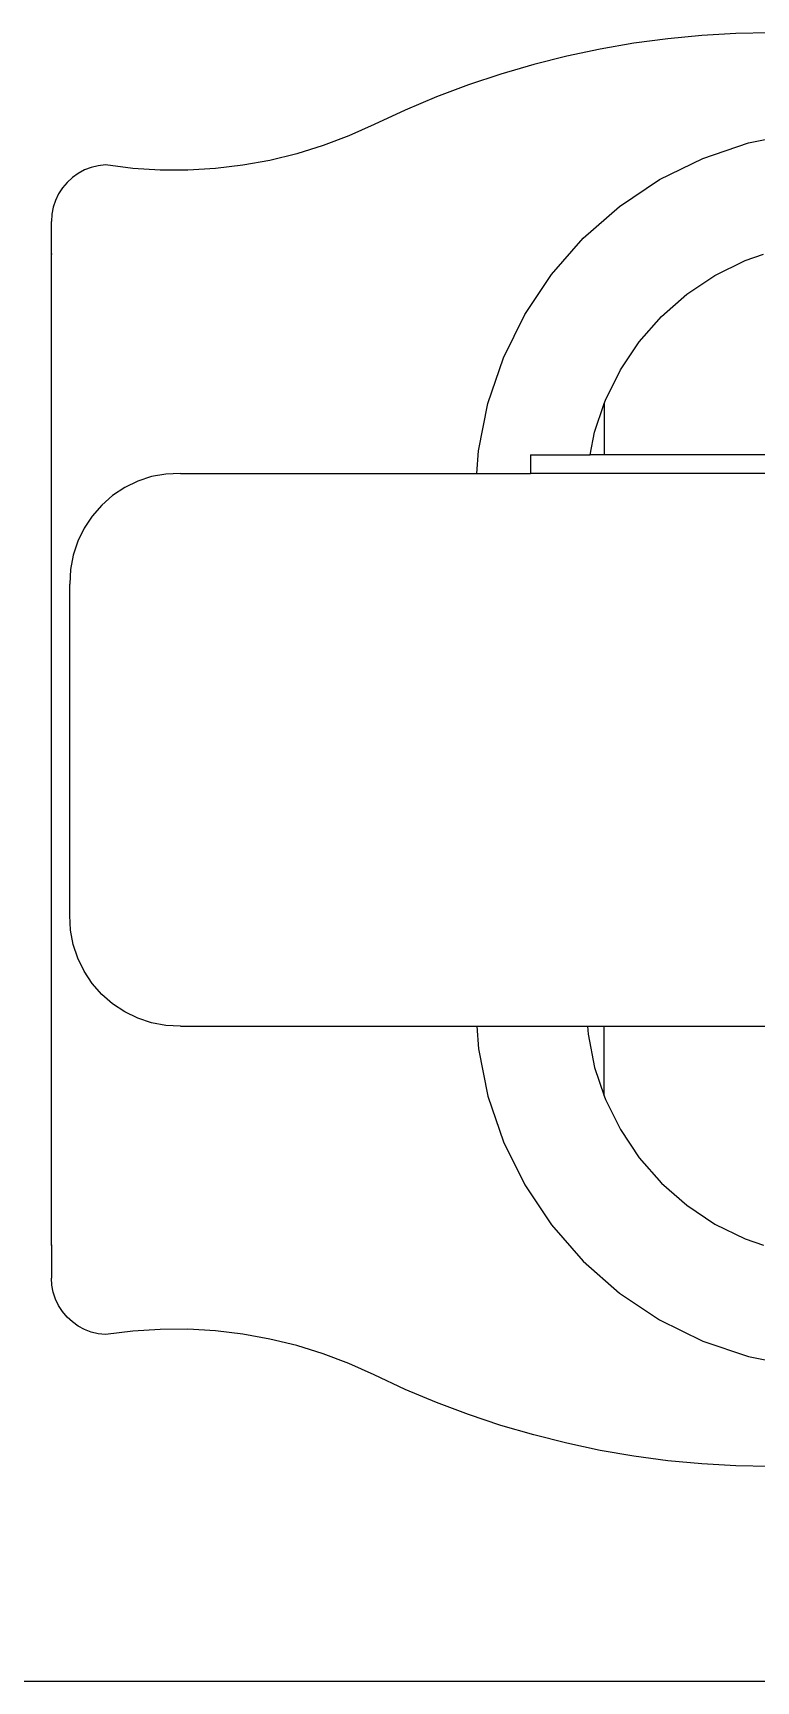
# Model space of a CAD drawing. Header units: millimetres. Extents: x -9564 to 100156, y -26854 to 24346.
# Drawn here: x 12528 to 12841, y 8859 to 9573 of the extents above; entities that cross this region are included whole.
import ezdxf

# ---------------------------------------------------------------- set-up
doc = ezdxf.new("R2010")
doc.units = ezdxf.units.MM
doc.header["$LTSCALE"] = 100
doc.layers.add('Maquinas', color=200, linetype='Continuous')

msp = doc.modelspace()

# ---------------------------------------------------------------- linework, layer by layer
msp.add_line((12514.812, 8858.631), (13330.812, 8858.631))
at = {"layer": 'Maquinas'}
for p, q in [((12788.538, 9568.171), (12773.949, 9565.662)), ((12803.211, 9570.126), (12788.538, 9568.171)), ((12817.948, 9571.525), (12803.211, 9570.126)), ((12832.727, 9572.365), (12817.948, 9571.525)), ((12847.527, 9572.645), (12832.727, 9572.365)), ((12759.466, 9562.603), (12745.109, 9558.998)), ((12773.949, 9565.662), (12759.466, 9562.603)), ((12730.899, 9554.852), (12716.855, 9550.172)), ((12745.109, 9558.998), (12730.899, 9554.852)), ((12716.855, 9550.172), (12702.999, 9544.963)), ((12689.35, 9539.234), (12675.928, 9532.992)), ((12702.999, 9544.963), (12689.35, 9539.234)), ((12675.928, 9532.992), (12665.031, 9528.078)), ((12665.031, 9528.078), (12653.856, 9523.837)), ((12818.36, 9518.327), (12838.136, 9525.04)), ((12838.136, 9525.04), (12858.619, 9529.115)), ((12642.443, 9520.285), (12630.835, 9517.435)), ((12653.856, 9523.837), (12642.443, 9520.285)), ((12799.629, 9509.09), (12818.36, 9518.327)), ((12547.777, 9511.819), (12545.245, 9510.013)), ((12550.517, 9513.289), (12547.777, 9511.819)), ((12553.42, 9514.401), (12550.517, 9513.289)), ((12556.442, 9515.137), (12553.42, 9514.401)), ((12559.531, 9515.485), (12556.442, 9515.137)), ((12571.391, 9513.993), (12559.531, 9515.485)), ((12583.32, 9513.227), (12571.391, 9513.993)), ((12595.273, 9513.19), (12583.32, 9513.227)), ((12607.206, 9513.881), (12595.273, 9513.19)), ((12619.074, 9515.297), (12607.206, 9513.881)), ((12630.835, 9517.435), (12619.074, 9515.297)), ((12540.965, 9505.52), (12539.285, 9502.903)), ((12542.962, 9507.902), (12540.965, 9505.52)), ((12545.245, 9510.013), (12542.962, 9507.902)), ((12782.265, 9497.488), (12799.629, 9509.09)), ((12536.98, 9497.141), (12536.392, 9494.088)), ((12537.949, 9500.095), (12536.98, 9497.141)), ((12539.285, 9502.903), (12537.949, 9500.095)), ((12766.563, 9483.718), (12782.265, 9497.488)), ((12536.392, 9494.088), (12536.195, 9490.984)), ((12536.195, 9476.851), (12536.195, 9490.984)), ((12752.793, 9468.016), (12766.563, 9483.718)), ((12536.467, 9476.851), (12536.195, 9476.851)), ((12536.195, 9047.372), (12536.195, 9476.851)), ((12836.689, 9474.076), (12844.706, 9476.797)), ((12741.191, 9450.652), (12752.793, 9468.016)), ((12823.578, 9467.61), (12836.689, 9474.076)), ((12811.423, 9459.488), (12823.578, 9467.61)), ((12800.432, 9449.85), (12811.423, 9459.488)), ((12731.954, 9431.921), (12741.191, 9450.652)), ((12790.793, 9438.858), (12800.432, 9449.85)), ((12782.671, 9426.703), (12790.793, 9438.858)), ((12725.241, 9412.145), (12731.954, 9431.921)), ((12776.205, 9413.592), (12782.671, 9426.703)), ((12721.167, 9391.663), (12725.241, 9412.145)), ((12771.506, 9399.749), (12775.681, 9412.047)), ((12775.681, 9412.047), (12776.205, 9413.592)), ((12775.681, 9412.047), (12775.681, 9389.837)), ((12769.535, 9389.837), (12771.506, 9399.749)), ((12720.524, 9381.854), (12721.167, 9391.663)), ((12743.749, 9389.837), (12743.749, 9381.854)), ((12743.749, 9389.837), (12769.535, 9389.837)), ((12775.681, 9389.837), (12769.535, 9389.837)), ((12881.167, 9389.837), (12775.681, 9389.837)), ((12567.931, 9375.716), (12562.677, 9372.242)), ((12573.602, 9378.456), (12567.931, 9375.716)), ((12579.589, 9380.414), (12573.602, 9378.456)), ((12585.783, 9381.553), (12579.589, 9380.414)), ((12592.075, 9381.854), (12585.783, 9381.553)), ((12592.075, 9381.854), (12720.524, 9381.854)), ((12720.524, 9381.854), (12743.749, 9381.854)), ((13031.133, 9381.854), (12743.749, 9381.854)), ((12557.935, 9368.097), (12553.79, 9363.355)), ((12562.677, 9372.242), (12557.935, 9368.097)), ((12553.79, 9363.355), (12550.316, 9358.101)), ((12550.316, 9358.101), (12547.575, 9352.43)), ((12547.575, 9352.43), (12545.618, 9346.443)), ((12544.478, 9340.249), (12544.177, 9333.957)), ((12545.618, 9346.443), (12544.478, 9340.249)), ((12544.177, 9333.957), (12544.177, 9333.86)), ((12544.177, 9190.367), (12544.177, 9333.86)), ((12544.177, 9190.266), (12544.177, 9190.367)), ((12544.478, 9183.974), (12544.177, 9190.266)), ((12545.618, 9177.78), (12544.478, 9183.974)), ((12547.575, 9171.793), (12545.618, 9177.78)), ((12550.316, 9166.122), (12547.575, 9171.793)), ((12553.79, 9160.868), (12550.316, 9166.122)), ((12557.935, 9156.126), (12553.79, 9160.868)), ((12562.677, 9151.981), (12557.935, 9156.126)), ((12567.931, 9148.507), (12562.677, 9151.981)), ((12573.602, 9145.766), (12567.931, 9148.507)), ((12579.589, 9143.809), (12573.602, 9145.766)), ((12585.783, 9142.669), (12579.589, 9143.809)), ((12592.075, 9142.368), (12585.783, 9142.669)), ((12592.075, 9142.368), (12720.524, 9142.368)), ((12720.524, 9142.368), (12721.167, 9132.56)), ((12720.524, 9142.368), (12768.421, 9142.368)), ((12768.421, 9142.368), (12768.654, 9138.812)), ((12768.421, 9142.368), (12775.681, 9142.368)), ((12775.681, 9112.176), (12775.681, 9142.368)), ((12775.681, 9142.368), (12874.505, 9142.368)), ((12721.167, 9132.56), (12725.241, 9112.077)), ((12768.654, 9138.812), (12771.506, 9124.474)), ((12771.506, 9124.474), (12775.681, 9112.176)), ((12725.241, 9112.077), (12731.954, 9092.301)), ((12775.681, 9112.176), (12776.205, 9110.631)), ((12776.205, 9110.631), (12782.671, 9097.52)), ((12782.671, 9097.52), (12790.793, 9085.364)), ((12731.954, 9092.301), (12741.191, 9073.571)), ((12790.793, 9085.364), (12800.432, 9074.373)), ((12741.191, 9073.571), (12752.793, 9056.206)), ((12800.432, 9074.373), (12811.423, 9064.734)), ((12811.423, 9064.734), (12823.578, 9056.613)), ((12752.793, 9056.206), (12766.563, 9040.505)), ((12823.578, 9056.613), (12836.689, 9050.147)), ((12536.195, 9047.372), (12536.195, 9033.238)), ((12536.467, 9047.372), (12536.195, 9047.372)), ((12836.689, 9050.147), (12844.706, 9047.426)), ((12766.563, 9040.505), (12782.265, 9026.735)), ((12536.392, 9030.135), (12536.195, 9033.238)), ((12536.98, 9027.082), (12536.392, 9030.135)), ((12537.949, 9024.128), (12536.98, 9027.082)), ((12782.265, 9026.735), (12799.629, 9015.132)), ((12539.285, 9021.32), (12537.949, 9024.128)), ((12540.965, 9018.703), (12539.285, 9021.32)), ((12542.962, 9016.32), (12540.965, 9018.703)), ((12545.245, 9014.209), (12542.962, 9016.32)), ((12547.777, 9012.404), (12545.245, 9014.209)), ((12550.517, 9010.934), (12547.777, 9012.404)), ((12553.42, 9009.821), (12550.517, 9010.934)), ((12583.32, 9010.995), (12571.391, 9010.229)), ((12595.273, 9011.033), (12583.32, 9010.995)), ((12607.206, 9010.342), (12595.273, 9011.033)), ((12799.629, 9015.132), (12818.36, 9005.895)), ((12556.442, 9009.086), (12553.42, 9009.821)), ((12559.531, 9008.738), (12556.442, 9009.086)), ((12571.391, 9010.229), (12559.531, 9008.738)), ((12619.074, 9008.925), (12607.206, 9010.342)), ((12630.835, 9006.788), (12619.074, 9008.925)), ((12642.443, 9003.938), (12630.835, 9006.788)), ((12653.856, 9000.386), (12642.443, 9003.938)), ((12818.36, 9005.895), (12838.136, 8999.182)), ((12665.031, 8996.145), (12653.856, 9000.386)), ((12838.136, 8999.182), (12858.619, 8995.108)), ((12675.928, 8991.23), (12665.031, 8996.145)), ((12689.35, 8984.989), (12675.928, 8991.23)), ((12702.999, 8979.26), (12689.35, 8984.989)), ((12716.855, 8974.051), (12702.999, 8979.26)), ((12730.899, 8969.371), (12716.855, 8974.051)), ((12745.109, 8965.225), (12730.899, 8969.371)), ((12759.466, 8961.62), (12745.109, 8965.225)), ((12773.949, 8958.561), (12759.466, 8961.62)), ((12788.538, 8956.051), (12773.949, 8958.561)), ((12803.211, 8954.096), (12788.538, 8956.051)), ((12817.948, 8952.698), (12803.211, 8954.096)), ((12832.727, 8951.858), (12817.948, 8952.698)), ((12847.527, 8951.578), (12832.727, 8951.858))]:
    msp.add_line(p, q, dxfattribs=at)

doc.saveas('drawing.dxf')
